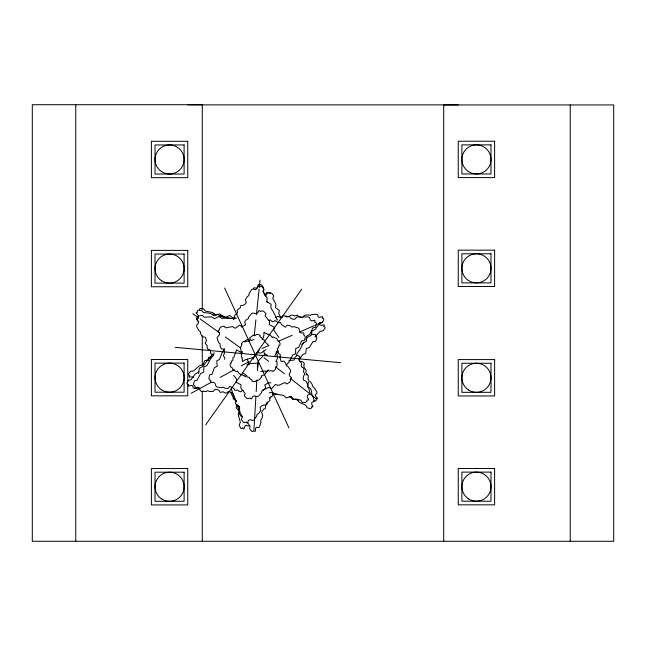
<?xml version="1.0" encoding="UTF-8"?>
<svg xmlns="http://www.w3.org/2000/svg" width="646" height="646" viewBox="0 0 646 646"><rect width="100%" height="100%" fill="white"/><g stroke="black" fill="none" stroke-linecap="round" stroke-linejoin="round"><path stroke-width="0.97" d="M311.63 332.367L311.598 333.659L312.89 334.58L315.442 334.394L315.781 335.322L315.264 336.098L316.346 336.865L316.863 338.278L315.426 341.459L313.027 341.564L309.353 347.467L306.269 348.574L305.711 353.459L302.716 354.452L299.017 360.113M208.311 360.549L208.456 357.601L211.387 356.422M253.959 429.55L255.905 396.483M256.187 391.605L256.858 380.316M257.431 370.57L257.835 363.674M263.261 291.709L263.334 290.458M263.39 288.98L263.463 287.769L261.622 284.789L260.411 284.708L259.49 285.532L259.094 284.628L258.303 284.579L257.576 287.405L256.462 288.382L254.29 287.696L253.321 288.496M257.681 368.083L258.19 361.082L264.981 353.927M241.765 344.35L241.814 343.737M254.201 335.928L255.881 319.923M256.43 314.659L259.111 289.085M259.312 287.09L260.047 280.122M273.048 393.099L272.636 395.909L270.141 397.338L269.616 398.582L269.963 400.294L268.776 401.634L266.935 402.337L265.659 405.179L263.754 404.953L261.848 405.761L260.128 407.432L260.75 410.517L258.925 413.141L256.987 414.433L256.737 416.113L253.894 419.884L252.643 420.514L250.002 419.609L248.565 420.393L247.499 422.96L246.522 422.815L246.086 421.919L244.891 422.581L243.405 422.363L241.305 419.351L242.371 416.969L238.972 410.396L239.48 406.843L235.467 403.815L236.048 400.399L232.859 393.923L231.365 388.9M224.622 359.297L224.865 357.884L223.201 355.631L224.356 353.758L224.186 349.228L221.344 348.84L220.133 346.095L220.068 343.68L218.816 342.873L217.193 338.714L217.314 337.22L219.406 334.814L219.495 333.086L217.952 331.14L218.566 330.195L219.519 330.041L219.592 328.604L220.528 327.142L224.065 326.004L225.462 327.885L232.584 326.577L235.225 328.281L239.755 325.18L242.25 326.908M214.068 352.659L213.632 355.025L210.402 359.16L206.978 365.507L203.853 367.009L203.716 372.031L200.518 373.679L197.127 380.26L194.575 380.769L193.332 384.225L194.018 385.565L195.245 386.155L194.769 387.027L195.221 387.907L197.926 387.293L199.396 388.004L200.195 390.685L201.431 391.339L206.147 391.476L207.665 390.701L209.837 391.524L213.035 391.5L215.191 389.207L217.549 389.643L219.309 390.725L220.229 392.413L223.282 391.807L224.921 392.897L226.706 393.083L227.901 391.815L229.217 391.524L231.833 392.728M236.832 405.05L236.194 407.868L239.117 411.179L238.309 415.087L240.344 422.298L239.214 424.907L240.587 428.217L241.774 428.451L242.815 427.725L243.074 428.702L243.849 428.855L245.004 426.037L246.255 425.173L248.306 426.158L249.388 425.456M245.997 375.802L245.181 376.812L243.857 375.31L243.066 375.576L242.161 374.51L241.386 374.922L239.222 373.501L237.437 370.99L236.807 371.838L232.964 369.843L232.172 367.752L230.792 367.017L230.033 364.764L230.323 363.157L231.147 363.31L232.035 360.403L233.036 360.064L232.907 357.448L233.884 357.173L236.517 349.849L242.63 353.322M265.304 294.705L266.677 292.428L267.622 292.598M262.72 339.19L263.891 335.67L263.843 332.504L264.408 332.286L265.805 333.724L266.58 333.425L267.533 334.45L268.284 334.006L270.512 335.322L272.41 337.753L273 336.873L276.932 338.698L277.812 340.741L279.233 341.419L280.089 343.632L279.871 345.255L279.04 345.134L278.281 348.081L277.304 348.46L277.554 351.077L276.585 351.392L274.954 355.889M267.525 402.708L266.919 404.372L265.651 405.51L265.32 408.748L263.786 408.926L261.549 412.301L262.744 415.386L261.929 418.511L260.726 420.288L260.927 422.096L259.587 426.643L258.763 427.571L256.502 427.208L255.574 428.338L255.34 431.245L254.548 431.31L254.007 430.478L253.232 431.423L252.029 431.528L249.711 428.839L249.986 426.126L247.394 422.314M198.298 373.469L198.911 371.83M224.566 348.767L222.006 352.926L219.511 359.483L216.765 360.775L217.193 366.25L214.399 367.687L211.969 374.502L209.635 374.777L208.86 378.411L209.651 379.953L210.862 380.736L210.515 381.641L211.032 382.642L213.487 382.279L214.94 383.215L215.982 386.235L217.209 387.083L221.626 387.762L222.951 387.075L225.074 388.23L228.054 388.553L229.815 386.292L233.82 388.399L234.869 390.345L237.647 390.022L239.303 391.403L240.982 391.799L241.959 390.547L243.154 390.37M245.125 341.879L245.06 341.007L247.224 339.586L250.236 338.948L249.711 338.028L253.062 335.298L255.291 335.403L256.527 334.426L258.885 334.62L260.249 335.524L259.781 336.227L262.09 338.197L262.01 339.247L264.464 340.167L264.327 341.177L268.986 345.747M259.272 349.979L254.201 357.27L245.286 359.765L242.686 361.574L242.185 361.227L242.605 359.273L241.919 358.796L242.234 357.432L241.442 357.052L241.289 354.468L242.25 351.537L241.184 351.537L240.498 347.265L241.701 345.384L241.467 343.834L242.823 341.887L244.293 341.161L244.664 341.912L247.523 340.894L248.387 341.5L250.414 339.828L251.221 340.45L253.991 339.53M205.727 424.745L301.73 289.222M305.752 339.836L307.859 336.954L311.194 335.363L311.929 331.035L315.353 329.323L319.56 323.355L322.201 322.677L323.872 319.592L323.331 318.51L322.16 318.115L322.742 317.323L322.386 316.613L319.576 317.396L318.171 316.92L317.687 314.699L316.508 314.255L311.752 314.586L310.128 315.393L308.021 314.893L304.783 315.216L302.328 317.388L298.339 316.475L297.612 315.119L294.447 315.926L292.913 315.143L291.136 315.151L288.407 316.734L285.903 315.942M199.315 309.499L200.026 308.53L203.522 308.82L205.339 311.041L212.566 312.519L215.659 315.046L219.826 313.924L222.765 316.419L227.174 317.404M286.525 365.079L289.513 361.211L292.686 354.961L295.553 353.968L295.715 348.477L298.646 347.346L301.787 340.822L304.129 340.805L305.292 337.269L304.67 335.654L303.547 334.749L303.991 333.885L303.58 332.835L301.101 332.94L299.752 331.842L299.041 328.741L297.911 327.764L293.591 326.618L292.202 327.159L290.207 325.786L287.284 325.148L285.298 327.215L281.527 324.688L280.695 322.645L277.893 322.661L276.399 321.119L274.768 320.545L273.662 321.684L272.459 321.732L270.076 319.859L268.526 320.456M233.368 319.487L234.571 318.018L234.748 315.183L237.122 313.56L237.542 312.276L237.066 310.597L238.14 309.168L239.916 308.32L240.966 305.38L242.88 305.453L244.713 304.5L246.296 302.691L245.432 299.663L247.038 296.91L248.871 295.464L248.976 293.769L251.512 289.788L252.707 289.053L255.412 289.747L256.777 288.851L257.641 286.21L258.626 286.267L259.127 287.123L260.265 286.372L261.767 286.469L264.101 289.311L263.229 291.766L267.145 298.048L266.919 301.634L271.167 304.323L270.86 307.779L274.558 313.972L276.456 318.866L277.659 319.915M265.159 295.472L266.604 294.818L267.719 292.525L268.688 292.695L269.107 293.526L270.311 292.969L271.796 293.227L273.831 296.062L272.725 298.194L275.995 304.331L275.414 307.553L279.371 310.476L278.725 313.568L280.913 317.88M315.022 336.841L320.182 331.285L323.024 330.873L325.164 327.958L324.752 326.819L323.581 326.311L324.292 325.576L324.026 324.833L320.997 325.334L319.6 324.72L319.382 322.451M301.771 344.649L303.644 342.727M246.877 365.055L248.339 363.69L258.19 363.076M269.576 398.316L270.908 397.145M212.962 354.145L211.266 355.453L210.588 357.44L206.857 361.122L202.699 366.645L199.339 368.139L198.702 372.314L195.254 373.921L191.119 379.646L188.438 380.268L186.815 383.223L187.388 384.281L188.6 384.669L188.018 385.428L188.398 386.122L191.24 385.396L192.686 385.864L193.243 388.02L194.454 388.456L199.291 388.198M241.685 326.973L245.609 324.688L244.616 321.999L246.473 319.641L248.573 318.454L248.694 316.968L251.609 313.576L252.982 312.987L256.091 313.706L257.657 312.971L258.65 310.694L259.773 310.791L260.354 311.558L261.662 310.944L263.39 311.089L266.055 313.681L265.054 315.797L269.543 321.474L269.285 324.607L274.154 327.151L273.799 330.163L278.902 337.495M266.039 349.599L261.081 352.999L257.148 352.668M191.168 393.261L211.702 382.044M220.246 377.385L234.458 369.625M241.289 365.894L249.09 361.639M275.374 317.638L277.869 316.282L280.509 317.42L281.817 317.097L282.98 315.797L284.765 315.942L286.428 316.992L289.473 316.314L290.434 317.977L292.218 319.019L294.584 319.39L296.692 317.049L299.881 316.944L302.078 317.719L303.572 316.903L308.287 316.928L309.547 317.549L310.403 320.206L311.889 320.884L314.586 320.206L315.054 321.07L314.602 321.958L315.846 322.515L316.564 323.84L315.401 327.328L312.858 327.902L309.636 334.563L306.479 336.283L306.462 341.306L303.378 342.889L300.107 349.316L296.974 353.532L296.603 355.906L295.117 357.367L294.019 360.097L288.94 360.516M262.082 348.469L268.413 345.699M278.216 341.403L292.194 335.282M299.478 332.092L314.287 325.608M315.2 325.213L322.54 321.999M262.462 390.192L268.914 387.455L271.748 388.537L275.406 384.443L278.378 385.46L284.983 382.497L286.784 383.99L289.949 382.028L290.514 380.397L290.24 378.976L291.128 378.604L291.499 377.539L289.529 376.012L289.206 374.317L290.66 371.482L290.425 370.005L287.85 366.347L286.444 365.862L285.798 363.536L283.974 361.162L281.123 361.461L279.871 357.109L280.55 355.009L278.386 353.217L278.24 351.077L277.36 349.583M236.468 318.034L234.207 318.849L229.007 318.123L221.796 318.341L218.937 316.395L214.512 318.793L211.492 316.855L204.096 317.226L202.376 315.264L198.758 315.918L197.942 317.186L198.047 318.551L197.054 318.575L196.521 319.399L198.411 321.442L198.532 323.065L196.61 325.1L196.667 326.496L198.92 330.647L200.349 331.568L200.72 333.869L202.343 336.614L205.412 337.333L206.219 339.594L206.163 341.661L205.17 343.301L207.221 345.642L207.1 347.605L207.834 349.244L209.53 349.639L210.443 350.633L210.709 353.499L213.099 355.025M208.392 359.782L204.661 360.726L202.989 364.845L199.146 365.894L193.59 370.99L190.756 371.159L188.406 373.881L188.721 375.051L189.827 375.657L189.068 376.335L189.27 377.094L192.298 376.852L193.614 377.579M276.181 351.577L277.457 351.82L276.754 353.693L277.352 354.266L276.843 355.566L277.562 356.059L277.328 358.643L275.939 361.389L276.989 361.55L277.021 365.878L275.551 367.558L275.543 369.124L273.912 370.844L272.354 371.345L272.103 370.546L269.124 371.119L268.356 370.392L266.104 371.741L265.401 371.006L260.637 371.458M267.872 370.19L268.76 370.037M212.566 314.239L214.286 313.964L215.118 314.586M269.269 392.849L271.651 392.51L276.601 394.254L283.707 395.473L286.13 397.952L290.934 396.483L293.51 398.986L300.834 400.1L302.126 402.361L305.8 402.442L306.85 401.36L307.02 400.003L307.997 400.181L308.683 399.478L307.246 397.104L307.448 395.481L309.733 393.874L309.959 392.493L308.586 387.98L307.367 386.793L307.456 384.459L306.414 381.447L303.555 380.131L303.208 377.757L303.677 375.738L304.985 374.333L303.434 371.628L303.943 369.722L303.555 367.978L301.973 367.251L301.27 366.096L301.585 363.238L299.55 361.259L299.041 358.449L299.905 357.101L298.412 355.647L296.385 355.381M270.9 382.884L268.696 382.723L264.763 384.968L265.724 387.665L263.851 390.006L261.743 391.177L261.606 392.663L258.658 396.022L257.286 396.604L254.185 395.861L252.61 396.579L251.593 398.848L250.47 398.743L249.897 397.968L248.589 398.566L246.861 398.404L244.212 395.796L245.238 393.689L240.796 387.971L241.087 384.838L236.234 382.262L236.622 379.25L233.626 375.229M278.305 394.351L272.515 394.084M299.437 361.429L301.351 361.3L303.176 362.075L304.532 363.835L303.781 364.909L304.274 367.727L306.123 370.134L305.881 372.799L307.964 375.173L308.336 376.949L307.9 378.645L309.329 381.616L308.174 382.642L308.118 386.809L310.71 388.787L311.687 391.944L311.638 394.149L312.745 395.594L314.045 400.262L313.859 401.529L311.824 402.498L311.663 403.992L312.987 406.633L312.381 407.133L311.501 406.722L311.364 407.973L310.435 408.74L307.133 407.747L305.929 405.252L299.332 402.345L296.982 399.301L292.678 399.494L290.466 396.515M219.664 315.813L222.644 315.733L225.268 317.695L229.653 315.474L232.124 317.436L235.023 317.42M187.744 104.87L458.256 104.87M443.713 104.943L613.7 104.943L613.7 541.283L32.3 541.283L32.3 104.717L202.287 104.717L202.287 309.466M298.452 399.85L296.821 399.842L296.118 399.066M280.388 317.21L282.262 317.267M313.835 400.924L315.628 400.996L316.346 400.019L316.128 398.776L317.129 398.953L317.606 398.316L315.523 396.103L315.272 394.609L317.041 393.172L316.863 391.904L314.255 387.713L312.729 386.599L312.163 384.459L310.29 381.657M175.324 347.33L340.692 362.713M289.222 396.604L291.08 396.886M242.331 416.266L240.845 416.016L238.802 413.182L239.908 411.05L236.614 404.929M269.196 292.872L270.634 293.131M230.396 318.478L220.762 316.58L217.831 314.336L213.64 315.66L210.556 313.399L203.32 312.389L201.512 310.346L198.007 310.274L197.288 311.251L197.474 312.47L196.497 312.317L196.029 312.955L198.015 315.095L198.233 316.564L196.481 318.01L198.597 322.532M267.153 355.147L264.537 353.661L263.463 350.907M192.807 313.673L198.5 317.759M200.123 318.922L219.721 332.989M225.317 337.002L240.813 348.121M236.396 401.118L233.222 398.792L233.86 395.691L232.1 392.251M264.061 357.771L268.736 361.445M275.689 366.912L284.482 373.824M290.611 378.637L315.942 398.55M266.241 301.407L267.589 302.53M243.066 372.952L246.861 375.867L246.877 376.884L249.437 377.434L249.509 378.483L252.085 380.098L251.722 380.857L253.2 381.552L255.566 381.406L256.64 380.26L258.86 380.034L261.783 376.844L261.129 376.012L264.012 374.938L265.95 373.218L265.756 372.362L267.016 371.765L266.959 370.933M237.801 404.953L239.787 407.981M306.487 374.341L306.882 375.076M236.145 401.747L234.991 399.293L233.295 397.863L230.727 392.558M263.108 291.233L265.409 296.199M224.622 288.019L288.948 427.967M252.731 357.359L253.507 359.103M315.87 335.847L316.37 337.228M247.281 359.192L249.17 364.804M570.232 104.943L570.232 541.283M443.713 104.87L443.713 541.283M202.287 335.678L202.287 364.901M202.287 391.056L202.287 541.283M187.744 382.077L187.744 359.475L151.382 359.475L151.382 395.837L187.744 395.837L187.744 384.047M75.768 104.717L75.768 541.283M187.744 141.304L151.382 141.304L151.382 177.666L187.744 177.666L187.744 141.304M494.618 141.232L458.256 141.232L458.256 177.593L494.618 177.593L494.618 141.232M184.11 144.946L155.016 144.946L155.016 174.032L184.11 174.032L184.11 144.946M490.984 144.865L461.89 144.865L461.89 173.96L490.984 173.96L490.984 144.865M494.618 250.147L458.256 250.147L458.256 286.509L494.618 286.509L494.618 250.147M187.744 250.39L151.382 250.39L151.382 286.751L187.744 286.751L187.744 250.39M490.984 253.789L461.89 253.789L461.89 282.875L490.984 282.875L490.984 253.789M184.11 254.031L155.016 254.031L155.016 283.118L184.11 283.118L184.11 254.031M494.618 359.596L458.256 359.596L458.256 395.958L494.618 395.958L494.618 359.596M184.11 363.109L155.016 363.109L155.016 392.203L184.11 392.203L184.11 363.109M490.984 363.238L461.89 363.238L461.89 392.324L490.984 392.324L490.984 363.238M494.618 468.479L458.256 468.479L458.256 504.841L494.618 504.841L494.618 468.479M187.744 468.56L151.382 468.56L151.382 504.922L187.744 504.922L187.744 468.56M490.984 472.121L461.89 472.121L461.89 501.207L490.984 501.207L490.984 472.121M184.11 472.194L155.016 472.194L155.016 501.28L184.11 501.28L184.11 472.194M468.366 498.76A14.543 14.543 0 0 0 490.952 487.601A14.543 14.543 0 0 0 469.997 473.623A14.543 14.543 0 0 0 468.366 498.76M468.366 389.877A14.543 14.543 0 0 0 490.952 378.717A14.543 14.543 0 0 0 469.997 364.74A14.543 14.543 0 0 0 468.366 389.877M468.366 280.429A14.543 14.543 0 0 0 490.952 269.269A14.543 14.543 0 0 0 469.997 255.291A14.543 14.543 0 0 0 468.366 280.429M468.366 171.513A14.543 14.543 0 0 0 490.952 160.353A14.543 14.543 0 0 0 469.997 146.376A14.543 14.543 0 0 0 468.366 171.513M161.492 280.671A14.543 14.543 0 0 0 184.078 269.511A14.543 14.543 0 0 0 163.123 255.533A14.543 14.543 0 0 0 161.492 280.671M161.492 389.756A14.543 14.543 0 0 0 184.078 378.596A14.543 14.543 0 0 0 163.123 364.619A14.543 14.543 0 0 0 161.492 389.756M161.492 498.841A14.543 14.543 0 0 0 184.078 487.682A14.543 14.543 0 0 0 163.123 473.696A14.543 14.543 0 0 0 161.492 498.841M161.492 171.586A14.543 14.543 0 0 0 184.078 160.426A14.543 14.543 0 0 0 163.123 146.448A14.543 14.543 0 0 0 161.492 171.586"/></g></svg>
